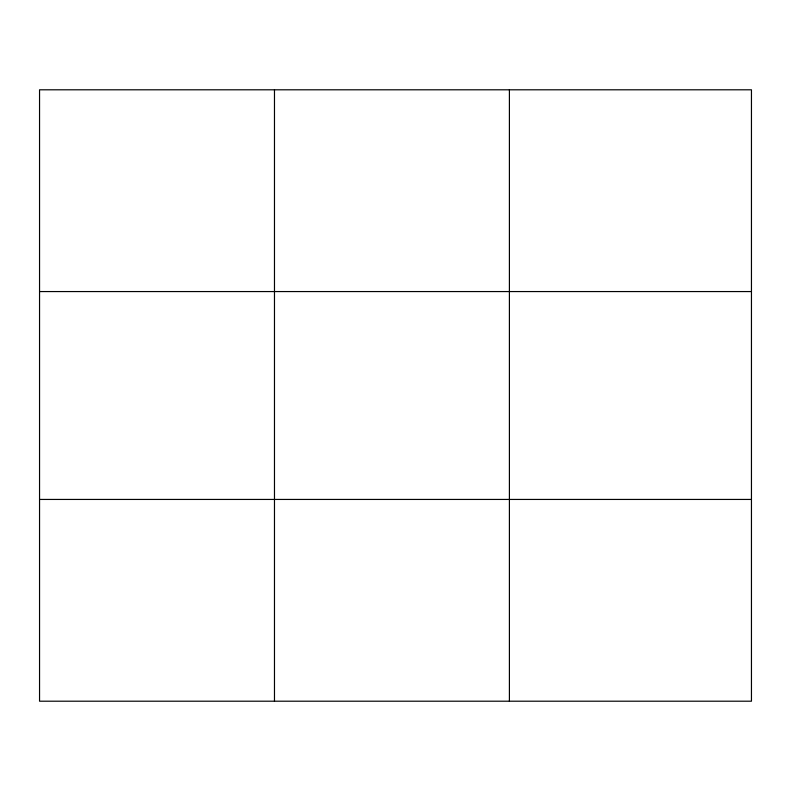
<?xml version="1.0" encoding="UTF-8"?>
<svg xmlns="http://www.w3.org/2000/svg" width="791" height="791" viewBox="0 0 791 791"><rect width="100%" height="100%" fill="white"/><g stroke="black" fill="none" stroke-linecap="round" stroke-linejoin="round"><path stroke-width="1.19" d="M274.477 701.202L274.477 89.798M509.404 701.202L509.404 89.798M751.45 291.563L751.45 89.798L39.55 89.798L39.55 701.202L751.45 701.202L751.45 291.563L39.55 291.563M39.55 499.437L751.45 499.437"/></g></svg>
